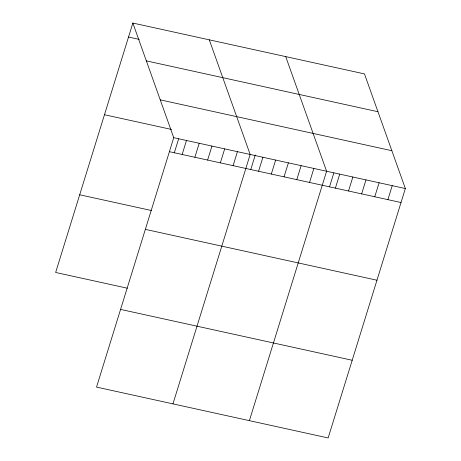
<?xml version="1.0" encoding="UTF-8"?>
<svg xmlns="http://www.w3.org/2000/svg" width="461" height="461" viewBox="0 0 461 461"><rect width="100%" height="100%" fill="white"/><g stroke="black" fill="none" stroke-linecap="round" stroke-linejoin="round"><path stroke-width="0.69" d="M132.854 23.05L173.734 137.683L96.528 387.096L328.146 437.95L405.352 188.537L364.472 73.904L132.854 23.05L55.648 272.463L127.392 288.211M174.304 152.856L178.638 138.847M182.141 154.47L186.475 140.484M194.882 157.27L199.21 143.279M207.617 160.065L211.951 146.074M220.358 162.866L224.691 148.874M233.099 165.66L237.427 151.669M172.961 403.876L250.167 154.47L209.288 39.83M250.738 169.636L255.279 154.965M258.575 171.256L262.903 157.264M271.316 174.051L275.643 160.059M284.051 176.845L288.384 162.86M296.792 179.646L301.119 165.655M309.533 182.441L313.86 168.449M249.395 420.657L326.601 171.25L285.722 56.617M329.488 186.93L333.822 172.921M335.395 188.123L339.722 174.131M348.522 191.004L352.849 177.012M361.643 193.885L365.976 179.894M374.77 196.766L379.098 182.775M387.891 199.648L392.225 185.656M128.527 37.041L139.251 39.398M146.344 60.881L377.962 111.735M160.244 99.853L391.862 150.712M104.474 114.731L171.521 129.449M173.734 137.683L405.352 188.537M169.4 151.675L401.018 202.529M79.701 194.773L151.439 210.521M145.353 229.365L376.971 280.219M120.575 309.406L352.192 360.26"/></g></svg>
